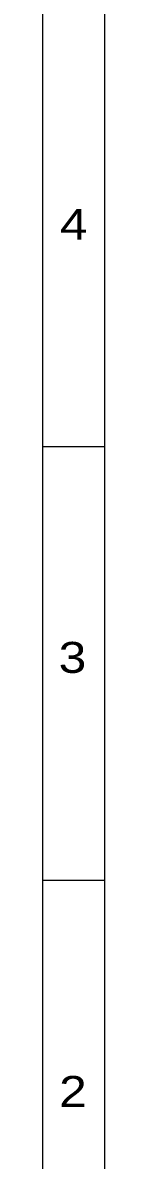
# Model space of a CAD drawing. Header units: inches. Extents: x 0 to 40, y 35.9 to 64.1.
# Drawn here: x 39.32 to 39.99, y 42.25 to 54.61 of the extents above; entities that cross this region are included whole.
import ezdxf

# ---------------------------------------------------------------- set-up
doc = ezdxf.new("R2010")
doc.units = ezdxf.units.IN
doc.header["$MEASUREMENT"] = 0

# ---------------------------------------------------------------- blocks, each defined once
blk = doc.blocks.new('block 3706')
at = {"lineweight": 0}
blk.add_lwpolyline([(39.993, 35.871), (39.993, 64.141)], dxfattribs=at)
blk = doc.blocks.new('block 3707')
at = {"lineweight": 0}
blk.add_lwpolyline([(39.32, 36.544), (39.32, 63.468)], dxfattribs=at)
blk = doc.blocks.new('block 3722')
at = {"lineweight": 0}
blk.add_lwpolyline([(39.32, 50.006), (39.993, 50.006)], dxfattribs=at)
blk = doc.blocks.new('block 3726')
at = {"lineweight": 0}
blk.add_lwpolyline([(39.32, 45.295), (39.993, 45.295)], dxfattribs=at)
blk = doc.blocks.new('block 3763')
at = {"color": 2, "true_color": 0xffff00, "insert": (39.504, 52.253), "char_height": 0.33654, "attachment_point": 7}
blk.add_mtext('\\fAdobe Song Std L|b0|i0|c0|p34;\\W1.2;4', dxfattribs=at)
blk = doc.blocks.new('block 3764')
at = {"color": 2, "true_color": 0xffff00, "insert": (39.49, 47.542), "char_height": 0.33654, "attachment_point": 7}
blk.add_mtext('\\fAdobe Song Std L|b0|i0|c0|p34;\\W1.2;3', dxfattribs=at)
blk = doc.blocks.new('block 3765')
at = {"color": 2, "true_color": 0xffff00, "insert": (39.495, 42.83), "char_height": 0.33654, "attachment_point": 7}
blk.add_mtext('\\fAdobe Song Std L|b0|i0|c0|p34;\\W1.2;2', dxfattribs=at)
blk = doc.blocks.new('block 3705')
for name in ['block 3706', 'block 3707', 'block 3763', 'block 3722', 'block 3764', 'block 3726', 'block 3765']:
    blk.add_blockref(name, (0, 0))

msp = doc.modelspace()

# ---------------------------------------------------------------- block references
msp.add_blockref('block 3705', (0, 0))

doc.saveas('drawing.dxf')
